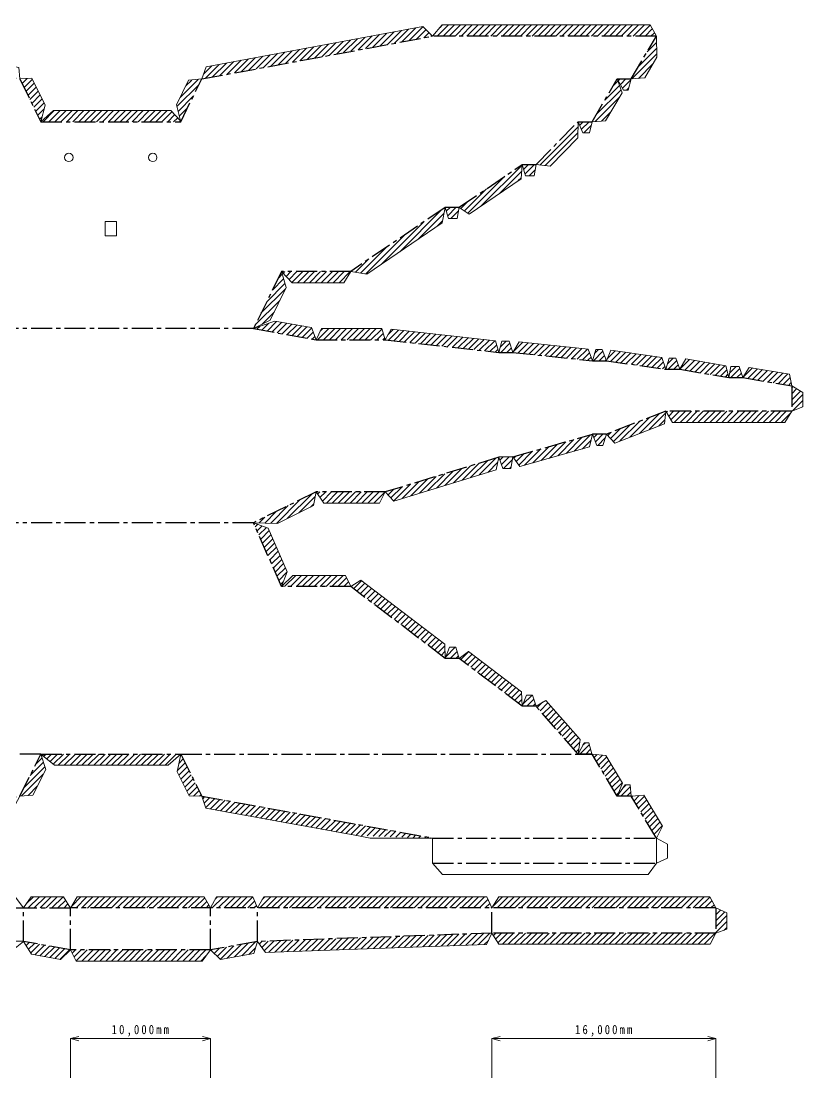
# Model space of a CAD drawing. Units: millimetres at full size, sheet at 1:300. Extents: x -1911260 to 408766, y -45196 to 976532.
# Drawn here: x 225511 to 281392, y 661729 to 737284 of the extents above; entities that cross this region are included whole.
import ezdxf

# ---------------------------------------------------------------- set-up
doc = ezdxf.new("R2010")
doc.units = ezdxf.units.MM
doc.header["$LTSCALE"] = 300
doc.linetypes.add('CHAIN1', pattern=[8, 5, -1, 1, -1])
doc.linetypes.add('CHAIN2', pattern=[12, 9, -1, 1, -1])
for name, color, linetype in [('0-2_本体補助', 7, 'Continuous'), ('0-4_谷折り', 2, 'CHAIN1'), ('0-7_ハッチ', 7, 'Continuous')]:
    doc.layers.add(name, color=color, linetype=linetype)
doc.layers.add('0-3_ハッチ補助', color=4, linetype='Continuous', lineweight=5)
doc.layers.add('0-5_切り取り', color=4, linetype='Continuous', lineweight=5)
doc.styles.add('ＭＳ ゴシック', font='')
doc.styles.get('ＭＳ ゴシック').set_extended_font_data('MS Gothic')

msp = doc.modelspace()

# ---------------------------------------------------------------- linework, layer by layer
at = {"layer": '0-3_ハッチ補助'}
for p, q in [((229044.5, 664534.5), (229624.1, 664689.8)), ((229044.5, 664534.5), (239044.5, 664534.5)), ((229044.5, 664534.5), (229624.1, 664379.2)), ((229044.5, 664534.5), (229044.5, 661728.7)), ((239044.5, 664534.5), (238464.9, 664689.8)), ((239044.5, 664534.5), (238464.9, 664379.2)), ((239044.5, 664534.5), (239044.5, 661728.7)), ((259168.5, 664534.5), (259748.1, 664689.8)), ((275168.5, 664534.5), (259168.5, 664534.5)), ((259168.5, 664534.5), (259748.1, 664379.2)), ((259168.5, 664534.5), (259168.5, 661728.7)), ((275168.5, 664534.5), (274588.9, 664689.8)), ((275168.5, 664534.5), (274588.9, 664379.2)), ((275168.5, 664534.5), (275168.5, 661728.7))]:
    msp.add_line(p, q, dxfattribs=at)
at = {"layer": '0-4_谷折り'}
for p, q in [((260654.5, 706126.6), (266354.5, 707748.2)), ((260654.5, 706126.6), (259654.5, 706098.2)), ((226920.5, 684878.7), (191920.5, 684878.7)), ((254920.5, 677078.7), (270920.5, 677078.7)), ((225690.5, 671478.7), (225690.5, 673875.7)), ((275168.5, 673878.7), (229044.5, 673878.7)), ((229044.5, 670878.7), (229044.5, 673875.7)), ((239044.5, 670878.7), (239044.5, 673875.7)), ((242398.5, 671478.7), (242398.5, 673878.7)), ((259168.5, 672078.7), (259168.5, 673878.7))]:
    msp.add_line(p, q, dxfattribs=at)
for points in [[(191920.5, 736208.2), (208920.5, 736208.2), (225420.5, 733148.2), (226920.5, 730088.2)], [(226920.5, 730088.2), (236920.5, 730088.2), (238420.5, 733148.2), (254920.5, 736208.2)], [(256832.8, 723976.5), (261320.5, 727028.2), (262320.5, 727028.2), (265320.5, 730088.2), (266320.5, 730088.2), (268120.5, 733148.2), (269120.5, 733148.2), (270920.5, 736208.2), (254920.5, 736208.2)], [(255820.5, 723968.2), (249070.5, 719378.2), (244120.5, 719378.2), (242120.5, 715298.2), (221720.5, 715298.2)], [(242120.5, 715298.2), (246592.5, 714498.2), (251542.5, 714498.2), (259654.5, 713598.2), (260654.5, 713598.2), (266354.5, 712998.2), (267354.5, 712998.2), (271596.5, 712398.2), (272596.5, 712398.2), (276094.5, 711798.2), (277094.5, 711798.2), (280592.5, 711198.2), (280592.5, 709398.2), (271596.5, 709398.2), (267354.5, 707748.2), (266354.5, 707748.2)], [(259654.5, 706098.2), (251542.5, 703623.2), (246592.5, 703623.2), (242120.5, 701423.2), (221720.5, 701423.2), (217248.5, 703623.2)], [(238420.5, 681878.7), (254920.5, 678878.7), (270920.5, 678878.7), (269120.5, 681878.7), (268120.5, 681878.7), (266320.5, 684878.7), (265320.5, 684878.7), (262320.5, 688301.7), (261320.5, 688301.7), (256820.5, 691724.7), (255820.5, 691724.7), (249070.5, 696859.2), (244120.5, 696859.2), (242120.5, 701423.2)], [(219720.5, 696859.2), (199120.5, 696859.2), (194620.5, 691724.7), (191920.5, 691724.7), (191920.5, 678878.7), (208920.5, 678875.7), (225420.5, 681878.7), (226920.5, 684878.7), (236920.5, 684878.7), (238420.5, 681878.7)], [(236920.5, 684878.7), (265320.5, 684878.7), (266320.5, 684878.7)], [(275168.5, 673878.7), (275168.5, 672078.7), (259168.5, 672078.7), (242398.5, 671478.7), (239044.5, 670878.7), (229044.5, 670878.7), (225690.5, 671478.7), (208920.5, 672078.7), (191920.5, 672078.7), (191920.5, 673878.7)], [(229044.5, 673872.8), (225690.5, 673872.8), (208920.5, 673872.8)]]:
    msp.add_lwpolyline(points, dxfattribs=at)
at = {"layer": '0-4_谷折り', "linetype": 'CHAIN2'}
msp.add_lwpolyline([(256832.8, 723976.5), (256820.5, 723968.2), (255820.5, 723968.2)], dxfattribs=at)
at = {"layer": '0-5_切り取り'}
for p, q in [((269120.5, 733148.2), (268898.9, 732348.2)), ((267288.8, 730156.5), (268467, 732159.4)), ((268578.1, 732348.2), (268898.9, 732348.2)), ((265320.5, 730088.2), (265314.7, 728939.5)), ((266320.5, 730088.2), (267288.8, 730156.5)), ((261247.7, 726011.2), (261320.5, 727028.2)), ((261247.7, 726011.2), (257537, 723488)), ((256689.1, 723168.2), (256832.8, 723976.5)), ((256820.5, 723968.2), (257537, 723488)), ((244120.5, 719378.2), (244450.7, 718234.2)), ((276094.5, 711798.2), (275878.4, 712646.9)), ((276251.1, 712598.2), (276094.5, 711798.2)), ((276251.1, 712598.2), (276847.7, 712598.2)), ((277094.5, 711798.2), (276847.7, 712598.2)), ((277557.1, 712530.5), (277094.5, 711798.2)), ((266354.5, 707748.2), (266136.9, 706854.5)), ((266136.9, 706854.5), (261161.6, 705439.1)), ((260654.5, 706126.6), (261161.6, 705439.1)), ((226920.5, 684878.7), (227267.6, 683783.9)), ((269120.5, 681878.7), (269043.6, 682678.7)), ((249507.9, 679049.6), (250464.9, 678875.7)), ((254920.5, 678878.7), (250450.1, 678878.3)), ((254920.5, 678878.7), (254920.5, 678878.7)), ((254920.5, 678878.7), (254920.5, 677078.7)), ((254920.5, 677078.7), (255635.3, 676278.7)), ((229044.5, 673872.8), (228549.6, 674675.7)), ((238598, 674675.7), (239044.5, 673875.7)), ((275168.5, 673878.7), (274731.1, 674675.7))]:
    msp.add_line(p, q, dxfattribs=at)
for points in [[(189305.7, 736391.3), (190155.4, 736560.9), (190618.8, 737284.1), (191722.6, 737063.5), (191920.5, 736208.2), (192847.6, 737008.2), (208376, 737008.2), (208920.5, 736208.2), (209701.5, 736877), (225351.5, 733974.6), (225420.5, 733148.2), (226282.8, 733206.6), (227229.4, 731275.5), (226920.5, 730088.2), (227816.9, 730888.2), (236208.4, 730888.2), (236903.6, 730155.5)], [(238745.3, 734022), (254214.6, 736890.9), (254920.5, 736208.2), (255611.1, 737008.2), (270465.2, 737008.2), (270920.5, 736208.2), (270964.7, 734705.4)], [(269120.5, 733148.2), (270098.1, 733232.2), (270964.7, 734705.4)], [(238745.3, 734022), (238420.5, 733148.2), (237482.5, 733052.2), (236618.9, 731290.4), (236903.6, 730155.5)], [(268578.1, 732348.2), (268120.5, 733148.2), (268467, 732159.4)], [(265320.5, 730088.2), (265656.5, 729288.2), (266137.1, 729288.2), (266320.5, 730088.2)], [(262320.5, 727028.2), (263328.8, 726913.9), (265314.7, 728939.5)], [(261320.5, 727028.2), (261566.7, 726228.2), (262184.6, 726228.2), (262320.5, 727028.2)], [(255820.5, 723968.2), (255611.5, 722858.6), (250230.4, 719199.4), (249070.5, 719378.2), (248567.5, 718578.2)], [(255820.5, 723968.2), (256066.7, 723168.2), (256675.5, 723168.2)], [(244120.5, 719378.2), (244892.4, 718578.2), (248567.5, 718578.2)], [(242120.5, 715298.2), (243305.9, 715898.8), (244450.7, 718234.2)], [(242120.5, 715298.2), (243643.1, 715838.5), (246262, 715370), (246592.5, 714498.2), (246986.2, 715298.2), (251284.1, 715298.2), (251542.5, 714498.2), (251962, 715256.5), (259430.8, 714427.9), (259654.5, 713598.2), (259872.8, 714398.2), (260404.7, 714398.2), (260654.5, 713598.2), (261110.5, 714354.6), (266037.4, 713836), (266354.5, 712998.2), (266591.5, 713798.2), (267047, 713798.2), (267354.5, 712998.2), (267654.7, 713763.7), (271321.2, 713245), (271596.5, 712398.2), (271842.3, 713198.2), (272305.2, 713198.2), (272596.5, 712398.2), (273019.5, 713137.3), (275878.4, 712646.9)], [(277557.1, 712530.5), (280446.7, 712034.8), (280592.5, 711198.2), (281392.5, 710721.1), (281392.5, 709716.8), (280592.5, 709398.2), (280093.5, 708598.2), (272066.1, 708598.2), (271596.5, 709398.2)], [(267354.5, 707748.2), (267943.2, 707118.8), (271502, 708503), (271596.5, 709398.2)], [(266354.5, 707748.2), (266674.7, 706948.2), (267083.8, 706948.2), (267354.5, 707748.2)], [(260654.5, 706126.6), (260509.5, 705298.2), (259940.9, 705298.2), (259654.5, 706098.2), (259470.3, 705205.5), (252152.7, 702972.9), (251542.5, 703623.2)], [(242120.5, 701423.2), (243832.7, 701373.9), (246417.6, 702645.5), (246592.5, 703623.2)], [(246592.5, 703623.2), (247137.9, 702823.2), (251131.8, 702823.2), (251542.5, 703623.2)], [(242120.5, 701423.2), (243160.4, 701043.2), (244528.6, 697921.2), (244120.5, 696859.2), (244943.5, 697659.2), (248696.4, 697659.2), (249070.5, 696859.2), (249789.3, 697317.5), (255799.7, 692745.6), (255820.5, 691724.7), (256134.7, 692524.7), (256578.2, 692524.7), (256820.5, 691724.7), (257498.4, 692214.2), (261280, 689337.6), (261320.5, 688301.7), (261640.2, 689101.7), (262055.6, 689101.7), (262320.5, 688301.7), (263016.6, 688721.1), (265462.8, 685930), (265320.5, 684878.7), (265756.7, 685678.7), (266094.9, 685678.7), (266315.4, 684896.8)], [(226920.5, 684878.7), (227891.4, 684078.7), (236028.5, 684078.7), (236920.5, 684878.7), (236654.7, 683621.4), (237524.1, 681882.7), (238420.5, 681878.7), (238724.7, 681010.2), (249507.9, 679049.6)], [(266320.5, 684878.7), (267308.2, 684787.4), (268497.9, 682804.5), (268120.5, 681878.7), (268689.1, 682678.7), (269043.6, 682678.7)], [(208966.7, 678884.1), (213388.3, 678875.7), (224941.2, 680978.3), (225420.5, 681878.7), (226347.4, 681943.7), (227267.6, 683783.9)], [(269120.5, 681878.7), (270015.7, 681941.6), (271351.9, 679714.6), (270920.5, 678878.7), (270920.5, 677078.7)], [(270920.5, 678878.7), (271720.5, 678449.4), (271720.5, 677441.1), (270920.5, 677078.7)], [(270920.5, 677078.7), (270338.8, 676278.7), (255635.3, 676278.7)], [(228549.6, 674675.7), (226233.3, 674675.7), (225690.5, 673875.7), (225090.3, 674675.7)], [(238598, 674675.7), (229514.8, 674675.7), (229044.5, 673872.8)], [(239044.5, 673875.7), (239470.9, 674675.7), (242076.1, 674675.7), (242398.5, 673878.7)], [(242398.5, 673878.7), (242855.6, 674675.7), (258805.7, 674675.7)], [(274731.1, 674675.7), (259652.2, 674675.7), (259168.5, 673878.7), (258805.7, 674675.7)], [(274766.8, 671278.7), (275168.5, 672078.7), (275968.5, 672356.2), (275968.5, 673523.3), (275168.5, 673878.7)], [(191175.5, 672548), (191920.5, 672078.7), (192499.2, 671278.7), (208173.1, 671278.7), (208920.5, 672078.7), (209702.7, 671250.2), (224732.8, 670712.4), (225690.5, 671478.7), (226255.5, 670564.9), (228314.2, 670196.6), (229044.5, 670878.7), (229452.1, 670078.7), (238447.4, 670078.7), (239044.5, 670878.7), (239751.1, 670192.4), (242136.1, 670619), (242398.5, 671478.7), (242971.8, 670698.7), (258776.1, 671264.1), (259168.5, 672078.7), (259648.7, 671278.7), (274774.7, 671294.4)]]:
    msp.add_lwpolyline(points, dxfattribs=at)
msp.add_lwpolyline([(231520.5, 722948.2), (231520.5, 721928.2), (232320.5, 721928.2), (232320.5, 722948.2)], close=True, dxfattribs=at)
for centre in [(228920.5, 727538.2), (234920.5, 727538.2)]:
    msp.add_circle(centre, 300, dxfattribs=at)
at = {"layer": '0-7_ハッチ'}
for p, q in [((252212, 735705.9), (253210.9, 736704.7)), ((252732.9, 735802.4), (253731.8, 736801.3)), ((253253.7, 735899), (254230.4, 736875.7)), ((253774.6, 735995.6), (254446, 736667.1)), ((255259.9, 736208.2), (256059.9, 737008.2)), ((255456.1, 736828.6), (255635.6, 737008.2)), ((255684.2, 736208.2), (256484.2, 737008.2)), ((256108.4, 736208.2), (256908.4, 737008.2)), ((256532.7, 736208.2), (257332.7, 737008.2)), ((256957, 736208.2), (257757, 737008.2)), ((257381.2, 736208.2), (258181.2, 737008.2)), ((257805.5, 736208.2), (258605.5, 737008.2)), ((258229.8, 736208.2), (259029.8, 737008.2)), ((258654, 736208.2), (259454, 737008.2)), ((259078.3, 736208.2), (259878.3, 737008.2)), ((259502.5, 736208.2), (260302.5, 737008.2)), ((259926.8, 736208.2), (260726.8, 737008.2)), ((260351.1, 736208.2), (261151.1, 737008.2)), ((260775.3, 736208.2), (261575.3, 737008.2)), ((261199.6, 736208.2), (261999.6, 737008.2)), ((261623.9, 736208.2), (262423.9, 737008.2)), ((262048.1, 736208.2), (262848.1, 737008.2)), ((262472.4, 736208.2), (263272.4, 737008.2)), ((262896.7, 736208.2), (263696.7, 737008.2)), ((263320.9, 736208.2), (264120.9, 737008.2)), ((263745.2, 736208.2), (264545.2, 737008.2)), ((264169.5, 736208.2), (264969.5, 737008.2)), ((264593.7, 736208.2), (265393.7, 737008.2)), ((265018, 736208.2), (265818, 737008.2)), ((265442.2, 736208.2), (266242.2, 737008.2)), ((265866.5, 736208.2), (266666.5, 737008.2)), ((266290.8, 736208.2), (267090.8, 737008.2)), ((266715, 736208.2), (267515, 737008.2)), ((267139.3, 736208.2), (267939.3, 737008.2)), ((267563.6, 736208.2), (268363.6, 737008.2)), ((267987.8, 736208.2), (268787.8, 737008.2)), ((268412.1, 736208.2), (269212.1, 737008.2)), ((268836.4, 736208.2), (269636.4, 737008.2)), ((269260.6, 736208.2), (270060.6, 737008.2)), ((269684.9, 736208.2), (270472.4, 736995.6)), ((270109.1, 736208.2), (270626.2, 736725.2)), ((248045.1, 734933.1), (249044, 735932)), ((248566, 735029.7), (249564.9, 736028.6)), ((249086.9, 735126.3), (250085.8, 736125.2)), ((249607.7, 735222.9), (250606.6, 736221.8)), ((250128.6, 735319.5), (251127.5, 736318.4)), ((250649.4, 735416.1), (251648.3, 736415)), ((251170.3, 735512.7), (252169.2, 736511.6)), ((251691.2, 735609.3), (252690.1, 736608.1)), ((254295.5, 736092.2), (254661.7, 736458.5)), ((254816.3, 736188.8), (254877.4, 736249.9)), ((270533.4, 736208.2), (270780.1, 736454.8)), ((270867.4, 736117.9), (270921.6, 736172)), ((243878.3, 734160.3), (244877.2, 735159.2)), ((244399.1, 734256.9), (245398, 735255.8)), ((244920, 734353.5), (245918.9, 735352.4)), ((245440.8, 734450.1), (246439.7, 735449)), ((245961.7, 734546.7), (246960.6, 735545.6)), ((246482.6, 734643.3), (247481.5, 735642.2)), ((247003.4, 734739.9), (248002.3, 735738.8)), ((247524.3, 734836.5), (248523.2, 735835.4)), ((269655.2, 734057.1), (270945.8, 735347.7)), ((270261.3, 735087.5), (270933.7, 735759.9)), ((240232.2, 733484.1), (241231.1, 734483)), ((240753.1, 733580.7), (241752, 734579.6)), ((241274, 733677.3), (242272.9, 734676.2)), ((241794.8, 733773.9), (242793.7, 734772.8)), ((242315.7, 733870.5), (243314.6, 734869.4)), ((242836.5, 733967.1), (243835.4, 734966)), ((243357.4, 734063.7), (244356.3, 735062.6)), ((269175.2, 733152.8), (270957.9, 734935.6)), ((238551.4, 733500.3), (239147.7, 734096.7)), ((238669.7, 733194.4), (239668.6, 734193.3)), ((239190.5, 733291), (240189.4, 734289.8)), ((239711.4, 733387.6), (240710.3, 734386.4)), ((269639.3, 733192.7), (270697.1, 734250.5)), ((225576.8, 732829.4), (225930.1, 733182.7)), ((225716.3, 732544.7), (226314.2, 733142.5)), ((236885.7, 731834.6), (238174, 733122.9)), ((237293.6, 732666.8), (237701.3, 733074.6)), ((267832.7, 732658.9), (268172.8, 732999)), ((268193.8, 733020), (268321.9, 733148.2)), ((268348.2, 732750.1), (268746.2, 733148.2)), ((268502.5, 732480.2), (269101.4, 733079)), ((225855.9, 732260), (226453.8, 732857.8)), ((225995.4, 731975.3), (226593.3, 732573.1)), ((226135, 731690.6), (226732.9, 732288.4)), ((236648.3, 731173), (238225.3, 732750)), ((266620.5, 730598.2), (268393, 732370.7)), ((267226.6, 731628.6), (268282.9, 732684.8)), ((268794.7, 732348.2), (268938.8, 732492.2)), ((226274.6, 731405.9), (226872.4, 732003.7)), ((226414.1, 731121.2), (227012, 731719)), ((226553.7, 730836.5), (227151.6, 731434.3)), ((236733.4, 730833.9), (237817.4, 731917.8)), ((266551, 730104.4), (268268.5, 731821.9)), ((226693.2, 730551.7), (227163.5, 731022)), ((227078.2, 730088.2), (227878.2, 730888.2)), ((227502.4, 730088.2), (228302.4, 730888.2)), ((227926.7, 730088.2), (228726.7, 730888.2)), ((228351, 730088.2), (229151, 730888.2)), ((228775.2, 730088.2), (229575.2, 730888.2)), ((229199.5, 730088.2), (229999.5, 730888.2)), ((229623.8, 730088.2), (230423.8, 730888.2)), ((230048, 730088.2), (230848, 730888.2)), ((230472.3, 730088.2), (231272.3, 730888.2)), ((230896.6, 730088.2), (231696.6, 730888.2)), ((231320.8, 730088.2), (232120.8, 730888.2)), ((231745.1, 730088.2), (232545.1, 730888.2)), ((232169.3, 730088.2), (232969.3, 730888.2)), ((232593.6, 730088.2), (233393.6, 730888.2)), ((233017.9, 730088.2), (233817.9, 730888.2)), ((233442.1, 730088.2), (234242.1, 730888.2)), ((233866.4, 730088.2), (234666.4, 730888.2)), ((234290.7, 730088.2), (235090.7, 730888.2)), ((234714.9, 730088.2), (235514.9, 730888.2)), ((235139.2, 730088.2), (235939.2, 730888.2)), ((235563.5, 730088.2), (236281.4, 730806.1)), ((236818.5, 730494.7), (237409.5, 731085.6)), ((267007.5, 730136.6), (267662.4, 730791.6)), ((226832.8, 730267), (227014.2, 730448.5)), ((235987.7, 730088.2), (236481.2, 730581.6)), ((236412, 730088.2), (236681, 730357.2)), ((236836.2, 730088.2), (236880.8, 730132.7)), ((236903.6, 730155.5), (237001.5, 730253.4)), ((265428.7, 729830.6), (265686.2, 730088.2)), ((265554.2, 729531.8), (266110.5, 730088.2)), ((262595.1, 726997), (265318.6, 729720.6)), ((262976.2, 726953.8), (265316.5, 729294.2)), ((265734.7, 729288.2), (266256.8, 729810.2)), ((258400.1, 724074.9), (261318, 726992.7)), ((261328.2, 727003), (261353.4, 727028.2)), ((261428.1, 726678.6), (261777.7, 727028.2)), ((261527.9, 726354.2), (262201.9, 727028.2)), ((257448.4, 723547.4), (260097.5, 726196.5)), ((259725.9, 724976.4), (261285.2, 726535.7)), ((261826.2, 726228.2), (262257.9, 726659.9)), ((261051.8, 725878), (261252.5, 726078.7)), ((257194.3, 723717.6), (258771.7, 725295)), ((255903.2, 723699.3), (256172.1, 723968.2)), ((256003.1, 723374.9), (256596.4, 723968.2)), ((256940.3, 723887.8), (257445.9, 724393.4)), ((252570.2, 720790.5), (255593.4, 723813.7)), ((253896, 721692.1), (255738.9, 723534.9)), ((256220.6, 723168.2), (256776.2, 723723.7)), ((256644.9, 723168.2), (256682.3, 723205.5)), ((251244.3, 719888.9), (254267.6, 722912.2)), ((255221.8, 722593.6), (255640.4, 723012.2)), ((250143.9, 719212.7), (252941.8, 722010.6)), ((249776.3, 719269.4), (251615.9, 721109)), ((249408.7, 719326), (250290.1, 720207.5)), ((244242.8, 719251.4), (244369.6, 719378.2)), ((244451.2, 719035.5), (244793.9, 719378.2)), ((244659.5, 718819.5), (245218.1, 719378.2)), ((244867.9, 718603.6), (245642.4, 719378.2)), ((245266.7, 718578.2), (246066.7, 719378.2)), ((245690.9, 718578.2), (246490.9, 719378.2)), ((246115.2, 718578.2), (246915.2, 719378.2)), ((246539.5, 718578.2), (247339.5, 719378.2)), ((246963.7, 718578.2), (247763.7, 719378.2)), ((247388, 718578.2), (248188, 719378.2)), ((247812.2, 718578.2), (248612.2, 719378.2)), ((248236.5, 718578.2), (249036.5, 719378.2)), ((243473, 718057.3), (244271.3, 718855.6)), ((243881, 718889.5), (244176.3, 719184.8)), ((242657.1, 716392.9), (244404.8, 718140.5)), ((243065.1, 717225.1), (244366.4, 718526.4)), ((242249.2, 715560.7), (243996.8, 717308.3)), ((242709.3, 715596.5), (243588.9, 716476.1)), ((242726.7, 715189.7), (243228.3, 715691.3)), ((243086.6, 715125.3), (243776, 715814.7)), ((243446.5, 715060.9), (244135.9, 715750.3)), ((243806.4, 714996.6), (244495.8, 715685.9)), ((244166.3, 714932.2), (244855.7, 715621.6)), ((244526.2, 714867.8), (245215.5, 715557.2)), ((242366.9, 715254.1), (242570.7, 715457.9)), ((244886, 714803.4), (245575.4, 715492.8)), ((245245.9, 714739), (245935.3, 715428.4)), ((245605.8, 714674.7), (246272.7, 715341.6)), ((245965.7, 714610.3), (246389.4, 715033.9)), ((246702.1, 714498.2), (247502.1, 715298.2)), ((246897.5, 715117.8), (247077.8, 715298.2)), ((247126.4, 714498.2), (247926.4, 715298.2)), ((247550.6, 714498.2), (248350.6, 715298.2)), ((247974.9, 714498.2), (248774.9, 715298.2)), ((248399.1, 714498.2), (249199.1, 715298.2)), ((248823.4, 714498.2), (249623.4, 715298.2)), ((249247.7, 714498.2), (250047.7, 715298.2)), ((249671.9, 714498.2), (250471.9, 715298.2)), ((250096.2, 714498.2), (250896.2, 715298.2)), ((250520.5, 714498.2), (251293, 715270.6)), ((250944.7, 714498.2), (251396.6, 714950)), ((251757.3, 714886.5), (252110.9, 715240)), ((251768.2, 714473.1), (252492.7, 715197.6)), ((252150.1, 714430.7), (252874.6, 715155.3)), ((252532, 714388.4), (253256.5, 715112.9)), ((252913.9, 714346), (253638.4, 715070.5)), ((253295.8, 714303.6), (254020.3, 715028.2)), ((253677.7, 714261.3), (254402.2, 714985.8)), ((254059.6, 714218.9), (254784.1, 714943.4)), ((254441.5, 714176.5), (255166, 714901)), ((254823.4, 714134.1), (255547.9, 714858.7)), ((255205.3, 714091.8), (255929.8, 714816.3)), ((255587.2, 714049.4), (256311.7, 714773.9)), ((246325.6, 714545.9), (246506, 714726.3)), ((251369, 714498.2), (251500.1, 714629.3)), ((255969.1, 714007), (256693.6, 714731.6)), ((256350.9, 713964.7), (257075.5, 714689.2)), ((256732.8, 713922.3), (257457.4, 714646.8)), ((257114.7, 713879.9), (257839.3, 714604.5)), ((257496.6, 713837.6), (258221.2, 714562.1)), ((257878.5, 713795.2), (258603.1, 714519.7)), ((258260.4, 713752.8), (258984.9, 714477.3)), ((258642.3, 713710.4), (259366.8, 714435)), ((259024.2, 713668.1), (259505.8, 714149.7)), ((259758, 713977.7), (260178.5, 714398.2)), ((259802.8, 713598.2), (260451.9, 714247.2)), ((260659.3, 713606.1), (261379.4, 714326.3)), ((261035.5, 713558), (261763.3, 714285.9)), ((261419.4, 713517.6), (262147.2, 714245.4)), ((261803.2, 713477.2), (262531, 714205)), ((262187.1, 713436.8), (262914.9, 714164.6)), ((262570.9, 713396.4), (263298.7, 714124.2)), ((262954.8, 713356), (263682.6, 714083.8)), ((263338.6, 713315.6), (264066.5, 714043.4)), ((263722.5, 713275.2), (264450.3, 714003)), ((259406.1, 713625.7), (259595.9, 713815.5)), ((260227.1, 713598.2), (260552.8, 713923.9)), ((260651.3, 713598.2), (260653.7, 713600.6)), ((264106.4, 713234.8), (264834.2, 713962.6)), ((264490.2, 713194.4), (265218, 713922.2)), ((264874.1, 713154), (265601.9, 713881.8)), ((265257.9, 713113.6), (265985.7, 713841.4)), ((265641.8, 713073.2), (266138.2, 713569.6)), ((266025.6, 713032.8), (266254.7, 713261.8)), ((266415.3, 712998.2), (267093.7, 713676.6)), ((266507.5, 713514.6), (266791, 713798.2)), ((266839.6, 712998.2), (267211.5, 713370.1)), ((267413, 713147.3), (267982.9, 713717.2)), ((267646.8, 712956.8), (268354.6, 713664.7)), ((268018.4, 712904.2), (268726.3, 713612.1)), ((268390.1, 712851.7), (269098, 713559.5)), ((268761.8, 712799.1), (269469.7, 713506.9)), ((269133.5, 712746.5), (269841.4, 713454.4)), ((269505.2, 712693.9), (270213.1, 713401.8)), ((269876.9, 712641.4), (270584.7, 713349.2)), ((270248.6, 712588.8), (270956.4, 713296.6)), ((267263.8, 712998.2), (267329.3, 713063.6)), ((270620.3, 712536.2), (271323.2, 713239.1)), ((270992, 712483.7), (271427.2, 712918.9)), ((271363.7, 712431.1), (271531.3, 712598.7)), ((271714.4, 712781.8), (272130.7, 713198.2)), ((271755, 712398.2), (272371.9, 713015.1)), ((272179.3, 712398.2), (272485.1, 712704)), ((272602.5, 712397.1), (273295.3, 713090)), ((272964.6, 712335), (273657.5, 713027.8)), ((273326.8, 712272.9), (274019.6, 712965.7)), ((273688.9, 712210.8), (274381.8, 712903.6)), ((274051.1, 712148.7), (274743.9, 712841.5)), ((274413.2, 712086.5), (275106.1, 712779.4)), ((274775.4, 712024.4), (275468.2, 712717.3)), ((275137.5, 711962.3), (275830.4, 712655.1)), ((276160.8, 712137.1), (276621.9, 712598.2)), ((277094.7, 711798.1), (277787.5, 712491)), ((275499.7, 711900.2), (275953.1, 712353.6)), ((275861.8, 711838.1), (276039.2, 712015.4)), ((276246.2, 711798.2), (276894.5, 712446.5)), ((276670.4, 711798.2), (276994.5, 712122.2)), ((277456.8, 711736), (278149.7, 712428.8)), ((277819, 711673.9), (278511.8, 712366.7)), ((278181.1, 711611.8), (278873.9, 712304.6)), ((278543.2, 711549.7), (279236.1, 712242.5)), ((278905.4, 711487.5), (279598.2, 712180.4)), ((279267.5, 711425.4), (279960.4, 712118.3)), ((279629.7, 711363.3), (280322.5, 712056.1)), ((279991.8, 711301.2), (280488.1, 711797.4)), ((280354, 711239.1), (280551, 711436.1)), ((280592.5, 711053.3), (280683.2, 711144)), ((280592.5, 710629.1), (280949, 710985.6)), ((280592.5, 710204.8), (281214.8, 710827.1)), ((280592.5, 709780.5), (281392.5, 710580.5)), ((280662.1, 709425.9), (281392.5, 710156.3)), ((281367.3, 709706.8), (281392.5, 709732)), ((269013, 707534.9), (270417.9, 708939.7)), ((269707.4, 707805), (271112.2, 709209.8)), ((270401.7, 708075), (271581.4, 709254.7)), ((271096.1, 708345.1), (271531.3, 708780.3)), ((271644, 709317.3), (271724.8, 709398.2)), ((271800.9, 709050), (272149.1, 709398.2)), ((271957.8, 708782.6), (272573.4, 709398.2)), ((272197.6, 708598.2), (272997.6, 709398.2)), ((272621.9, 708598.2), (273421.9, 709398.2)), ((273046.2, 708598.2), (273846.2, 709398.2)), ((273470.4, 708598.2), (274270.4, 709398.2)), ((273894.7, 708598.2), (274694.7, 709398.2)), ((274319, 708598.2), (275119, 709398.2)), ((274743.2, 708598.2), (275543.2, 709398.2)), ((275167.5, 708598.2), (275967.5, 709398.2)), ((275591.7, 708598.2), (276391.7, 709398.2)), ((276016, 708598.2), (276816, 709398.2)), ((276440.3, 708598.2), (277240.3, 709398.2)), ((276864.5, 708598.2), (277664.5, 709398.2)), ((277288.8, 708598.2), (278088.8, 709398.2)), ((277713.1, 708598.2), (278513.1, 709398.2)), ((278137.3, 708598.2), (278937.3, 709398.2)), ((278561.6, 708598.2), (279361.6, 709398.2)), ((278985.9, 708598.2), (279785.9, 709398.2)), ((279410.1, 708598.2), (280210.1, 709398.2)), ((279834.4, 708598.2), (280523.1, 709286.8)), ((267644, 707438.6), (268334.8, 708129.5)), ((267849.1, 707219.4), (269029.2, 708399.6)), ((268318.7, 707264.8), (269723.5, 708669.6)), ((263276.2, 706040.7), (264438.6, 707203.1)), ((263869.2, 706209.4), (265031.6, 707371.8)), ((264462.1, 706378.1), (265624.5, 707540.5)), ((265055.1, 706546.7), (266217.5, 707709.2)), ((265648, 706715.4), (266249.5, 707316.9)), ((266447.8, 707515.2), (266680.7, 707748.2)), ((266569, 707212.2), (267105, 707748.2)), ((266729.3, 706948.2), (267265.1, 707484)), ((267439, 707657.9), (267640.5, 707859.4)), ((261083.5, 705545), (262066.9, 706528.4)), ((261497.4, 705534.6), (262659.8, 706697.1)), ((262090.3, 705703.3), (263252.8, 706865.8)), ((262683.3, 705872), (263845.7, 707034.4)), ((257640, 704647.1), (258843.6, 705850.8)), ((258250.5, 704833.4), (259454.2, 706037)), ((258861.1, 705019.7), (259580.4, 705738.9)), ((259729.6, 705888.2), (259947.9, 706106.5)), ((259841.5, 705575.8), (260384.6, 706118.9)), ((259988.1, 705298.2), (260624.9, 705935)), ((260723.3, 706033.3), (260881, 706191)), ((260903.4, 705789.2), (261473.9, 706359.7)), ((255197.8, 703902), (256401.5, 705105.6)), ((255808.4, 704088.3), (257012, 705291.9)), ((256418.9, 704274.6), (257622.6, 705478.2)), ((257029.5, 704460.8), (258233.1, 705664.5)), ((260412.4, 705298.2), (260531, 705416.8)), ((252755.7, 703156.9), (253959.3, 704360.5)), ((253366.2, 703343.2), (254569.8, 704546.8)), ((253976.7, 703529.4), (255180.4, 704733.1)), ((254587.3, 703715.7), (255790.9, 704919.4)), ((244525, 701714.5), (246279.9, 703469.4)), ((246700.1, 703465.3), (246858, 703623.2)), ((246872.1, 703213), (247282.2, 703623.2)), ((247044.1, 702960.7), (247706.5, 703623.2)), ((247330.8, 702823.2), (248130.8, 703623.2)), ((247755, 702823.2), (248555, 703623.2)), ((248179.3, 702823.2), (248979.3, 703623.2)), ((248603.5, 702823.2), (249403.5, 703623.2)), ((249027.8, 702823.2), (249827.8, 703623.2)), ((249452.1, 702823.2), (250252.1, 703623.2)), ((249876.3, 702823.2), (250676.3, 703623.2)), ((250300.6, 702823.2), (251100.6, 703623.2)), ((250724.9, 702823.2), (251524.9, 703623.2)), ((251739.4, 703413.4), (252127.7, 703801.7)), ((251944.8, 703194.5), (252738.2, 703988)), ((252150.2, 702975.7), (253348.8, 704174.2)), ((243762.2, 701375.9), (245444.8, 703058.6)), ((245360.1, 702125.3), (246534.6, 703299.8)), ((246195.2, 702536.1), (246442.2, 702783.1)), ((242937.4, 701399.7), (243774.7, 702236.9)), ((243349.8, 701387.8), (244609.8, 702647.7)), ((242247.3, 701133.8), (242425.3, 701311.8)), ((242376.6, 700838.8), (242736, 701198.3)), ((242525, 701411.5), (242939.6, 701826.1)), ((242505.8, 700543.8), (243046.7, 701084.7)), ((242635.1, 700248.8), (243242.4, 700856.1)), ((242764.4, 699953.8), (243371.7, 700561.1)), ((242893.6, 699658.8), (243501, 700266.1)), ((243022.9, 699363.8), (243630.2, 699971.1)), ((243152.2, 699068.8), (243759.5, 699676.2)), ((243281.5, 698773.9), (243888.8, 699381.2)), ((243410.7, 698478.9), (244018, 699086.2)), ((243540, 698183.9), (244147.3, 698791.2)), ((243669.3, 697888.9), (244276.6, 698496.2)), ((243798.5, 697593.9), (244405.8, 698201.2)), ((243927.8, 697298.9), (244515.1, 697886.2)), ((244336.6, 696859.2), (245136.6, 697659.2)), ((244760.9, 696859.2), (245560.9, 697659.2)), ((245185.1, 696859.2), (245985.1, 697659.2)), ((245609.4, 696859.2), (246409.4, 697659.2)), ((246033.7, 696859.2), (246833.7, 697659.2)), ((246457.9, 696859.2), (247257.9, 697659.2)), ((246882.2, 696859.2), (247682.2, 697659.2)), ((247306.4, 696859.2), (248106.4, 697659.2)), ((247730.7, 696859.2), (248530.7, 697659.2)), ((248155, 696859.2), (248778.8, 697483)), ((244057.1, 697003.9), (244250.4, 697197.2)), ((248579.2, 696859.2), (248914, 697193.9)), ((249003.5, 696859.2), (249049.2, 696904.8)), ((249273.4, 696704.8), (249844.3, 697275.7)), ((249514.4, 696521.5), (250085.3, 697092.4)), ((249755.4, 696338.2), (250326.2, 696909.1)), ((249996.3, 696154.9), (250567.2, 696725.8)), ((250237.3, 695971.6), (250808.2, 696542.5)), ((250478.3, 695788.3), (251049.1, 696359.2)), ((250719.2, 695605), (251290.1, 696175.9)), ((250960.2, 695421.7), (251531.1, 695992.6)), ((251201.2, 695238.4), (251772, 695809.3)), ((251442.1, 695055.1), (252013, 695626)), ((251683.1, 694871.8), (252254, 695442.7)), ((251924.1, 694688.5), (252494.9, 695259.4)), ((252165, 694505.2), (252735.9, 695076.1)), ((252406, 694321.9), (252976.9, 694892.8)), ((252647, 694138.7), (253217.9, 694709.5)), ((252887.9, 693955.4), (253458.8, 694526.2)), ((253128.9, 693772.1), (253699.8, 694342.9)), ((253369.9, 693588.8), (253940.8, 694159.6)), ((253610.8, 693405.5), (254181.7, 693976.4)), ((253851.8, 693222.2), (254422.7, 693793.1)), ((254092.8, 693038.9), (254663.7, 693609.8)), ((254333.7, 692855.6), (254904.6, 693426.5)), ((254574.7, 692672.3), (255145.6, 693243.2)), ((254815.7, 692489), (255386.6, 693059.9)), ((255056.6, 692305.7), (255627.5, 692876.6)), ((255297.6, 692122.4), (255802.2, 692626.9)), ((255538.6, 691939.1), (255810.6, 692211.1)), ((255867.1, 691843.4), (256548.4, 692524.7)), ((256172.7, 691724.7), (256669.9, 692221.9)), ((256934.5, 691637.9), (257505.4, 692208.8)), ((255779.5, 691755.8), (255819.1, 691795.3)), ((256596.9, 691724.7), (256768.5, 691896.2)), ((257175.5, 691454.6), (257746.3, 692025.5)), ((257416.4, 691271.4), (257987.3, 691842.2)), ((257657.4, 691088.1), (258228.3, 691658.9)), ((257898.4, 690904.8), (258469.2, 691475.6)), ((258139.3, 690721.5), (258710.2, 691292.4)), ((258380.3, 690538.2), (258951.2, 691109.1)), ((258621.3, 690354.9), (259192.1, 690925.8)), ((258862.2, 690171.6), (259433.1, 690742.5)), ((259103.2, 689988.3), (259674.1, 690559.2)), ((259344.2, 689805), (259915.1, 690375.9)), ((259585.1, 689621.7), (260156, 690192.6)), ((259826.1, 689438.4), (260397, 690009.3)), ((260067.1, 689255.1), (260638, 689826)), ((260308, 689071.8), (260878.9, 689642.7)), ((260549, 688888.5), (261119.9, 689459.4)), ((260790, 688705.2), (261285.4, 689200.6)), ((261377.4, 688444.1), (262034.9, 689101.7)), ((261030.9, 688521.9), (261301.3, 688792.3)), ((261271.9, 688338.6), (261317.3, 688384)), ((261659.2, 688301.7), (262156, 688798.5)), ((262083.5, 688301.7), (262261.5, 688479.7)), ((262408, 688201.9), (262791.6, 688585.5)), ((262606.1, 687975.8), (263173, 688542.7)), ((262804.3, 687749.7), (263371.2, 688316.6)), ((263002.4, 687523.6), (263569.3, 688090.5)), ((263200.6, 687297.5), (263767.5, 687864.4)), ((263398.8, 687071.4), (263965.7, 687638.3)), ((263596.9, 686845.3), (264163.8, 687412.2)), ((263795.1, 686619.1), (264362, 687186.1)), ((263993.2, 686393), (264560.2, 686960)), ((264191.4, 686166.9), (264758.3, 686733.9)), ((264389.6, 685940.8), (264956.5, 686507.8)), ((264587.7, 685714.7), (265154.6, 686281.6)), ((264785.9, 685488.6), (265352.8, 686055.5)), ((264984.1, 685262.5), (265433.3, 685711.8)), ((265448.7, 684878.7), (266128.7, 685558.7)), ((265675.5, 685529.7), (265824.4, 685678.7)), ((226576.1, 684189.8), (227003.4, 684617.1)), ((227109.3, 684723.1), (227264.9, 684878.7)), ((227341.9, 684531.4), (227689.2, 684878.7)), ((227574.6, 684339.7), (228113.5, 684878.7)), ((227807.2, 684148.1), (228537.7, 684878.7)), ((228162, 684078.7), (228962, 684878.7)), ((228586.3, 684078.7), (229386.3, 684878.7)), ((229010.5, 684078.7), (229810.5, 684878.7)), ((229434.8, 684078.7), (230234.8, 684878.7)), ((229859, 684078.7), (230659, 684878.7)), ((230283.3, 684078.7), (231083.3, 684878.7)), ((230707.6, 684078.7), (231507.6, 684878.7)), ((231131.8, 684078.7), (231931.8, 684878.7)), ((231556.1, 684078.7), (232356.1, 684878.7)), ((231980.4, 684078.7), (232780.4, 684878.7)), ((232404.6, 684078.7), (233204.6, 684878.7)), ((232828.9, 684078.7), (233628.9, 684878.7)), ((233253.2, 684078.7), (234053.2, 684878.7)), ((233677.4, 684078.7), (234477.4, 684878.7)), ((234101.7, 684078.7), (234901.7, 684878.7)), ((234525.9, 684078.7), (235325.9, 684878.7)), ((234950.2, 684078.7), (235750.2, 684878.7)), ((235374.5, 684078.7), (236174.5, 684878.7)), ((235798.7, 684078.7), (236598.7, 684878.7)), ((236893, 684748.7), (236954.7, 684810.3)), ((265182.2, 685036.4), (265366.8, 685221.1)), ((265873, 684878.7), (266222.1, 685227.7)), ((266297.2, 684878.7), (266315.4, 684896.8)), ((266470.9, 684628), (266687.6, 684844.7)), ((266630, 684362.9), (267076, 684808.9)), ((266789.1, 684097.7), (267372.2, 684680.8)), ((225727.5, 682492.7), (227207.7, 683972.8)), ((226151.8, 683341.3), (227105.5, 684295)), ((236665.5, 683672.6), (237237.5, 684244.6)), ((236779.3, 684210.6), (237096.1, 684527.5)), ((236782.6, 683365.5), (237378.9, 683961.8)), ((266948.2, 683832.5), (267531.3, 684415.6)), ((267107.3, 683567.4), (267690.4, 684150.5)), ((267266.4, 683302.2), (267849.5, 683885.3)), ((225546.6, 681887.5), (227092.1, 683433.1)), ((236924.1, 683082.7), (237520.4, 683678.9)), ((237065.5, 682799.8), (237661.8, 683396.1)), ((237206.9, 682517), (237803.2, 683113.3)), ((267425.5, 683037), (268008.6, 683620.1)), ((267584.6, 682771.9), (268167.7, 683355)), ((267743.7, 682506.7), (268326.8, 683089.8)), ((226002.8, 681919.5), (226667.9, 682584.5)), ((237348.3, 682234.1), (237944.6, 682830.4)), ((237489.8, 681951.3), (238086, 682547.6)), ((267902.8, 682241.5), (268485.9, 682824.6)), ((268388.4, 681878.7), (269056.3, 682546.5)), ((268504.6, 682419.1), (268764.1, 682678.7)), ((237844, 681881.2), (238227.5, 682264.7)), ((238266.3, 681879.3), (238368.9, 681981.9)), ((238490.4, 681679.1), (238648.5, 681837.2)), ((238600.5, 681364.9), (239007.5, 681771.9)), ((238710.5, 681050.8), (239366.4, 681706.7)), ((239037.4, 680953.4), (239725.4, 681641.4)), ((239396.4, 680888.1), (240084.4, 681576.1)), ((239755.4, 680822.8), (240443.4, 681510.8)), ((268061.9, 681976.4), (268228.1, 682142.6)), ((268812.7, 681878.7), (269093.5, 682159.5)), ((269164.2, 681805.9), (269245.7, 681887.5)), ((269323.3, 681540.7), (269702.1, 681919.6)), ((269482.4, 681275.6), (270065.4, 681858.6)), ((269641.5, 681010.4), (270224.5, 681593.5)), ((240114.4, 680757.6), (240802.4, 681445.6)), ((240473.4, 680692.3), (241161.4, 681380.3)), ((240832.4, 680627), (241520.4, 681315)), ((241191.4, 680561.7), (241879.4, 681249.8)), ((241550.4, 680496.5), (242238.4, 681184.5)), ((241909.4, 680431.2), (242597.4, 681119.2)), ((242268.4, 680365.9), (242956.4, 681053.9)), ((242627.3, 680300.7), (243315.4, 680988.7)), ((242986.3, 680235.4), (243674.4, 680923.4)), ((243345.3, 680170.1), (244033.4, 680858.1)), ((243704.3, 680104.8), (244392.3, 680792.9)), ((269800.6, 680745.2), (270383.6, 681328.3)), ((269959.7, 680480.1), (270542.7, 681063.2)), ((270118.8, 680214.9), (270701.8, 680798)), ((244063.3, 680039.6), (244751.3, 680727.6)), ((244422.3, 679974.3), (245110.3, 680662.3)), ((244781.3, 679909), (245469.3, 680597)), ((245140.3, 679843.8), (245828.3, 680531.8)), ((245499.3, 679778.5), (246187.3, 680466.5)), ((245858.3, 679713.2), (246546.3, 680401.2)), ((246217.3, 679647.9), (246905.3, 680336)), ((246576.3, 679582.7), (247264.3, 680270.7)), ((246935.3, 679517.4), (247623.3, 680205.4)), ((247294.3, 679452.1), (247982.3, 680140.1)), ((247653.2, 679386.9), (248341.3, 680074.9)), ((248012.2, 679321.6), (248700.3, 680009.6)), ((270277.8, 679949.7), (270860.9, 680532.8)), ((270436.9, 679684.6), (271020, 680267.7)), ((270596, 679419.4), (271179.1, 680002.5)), ((248371.2, 679256.3), (249059.2, 679944.3)), ((248730.2, 679191), (249418.2, 679879.1)), ((249089.2, 679125.8), (249777.2, 679813.8)), ((249448.2, 679060.5), (250136.2, 679748.5)), ((249849.1, 679037.1), (250495.2, 679683.2)), ((250258.3, 679022.1), (250854.2, 679618)), ((250667.6, 679007.1), (251213.2, 679552.7)), ((251076.8, 678992.1), (251572.2, 679487.4)), ((251486.1, 678977), (251931.2, 679422.2)), ((251895.3, 678962), (252290.2, 679356.9)), ((252304.6, 678947), (252649.2, 679291.6)), ((270755.1, 679154.2), (271338.2, 679737.3)), ((252713.8, 678932), (253008.2, 679226.3)), ((253123.1, 678917), (253367.2, 679161.1)), ((253532.3, 678902), (253726.2, 679095.8)), ((253941.6, 678886.9), (254085.1, 679030.5)), ((254350.8, 678871.9), (254444.1, 678965.3)), ((254760, 678856.9), (254803.1, 678900)), ((270914.2, 678889.1), (270938.3, 678913.1)), ((225881.8, 674161.7), (226395.7, 674675.7)), ((226022.4, 673878.1), (226820, 674675.7)), ((226445.9, 673877.3), (227244.3, 674675.7)), ((226869.5, 673876.6), (227668.5, 674675.7)), ((227293, 673875.9), (228092.8, 674675.7)), ((227716.5, 673875.1), (228517.1, 674675.7)), ((228140.1, 673874.4), (228695.7, 674430.1)), ((228563.6, 673873.6), (228854.1, 674164.1)), ((229125.8, 674011.6), (229789.9, 674675.7)), ((229411.5, 673873.1), (230214.1, 674675.7)), ((229836, 673873.3), (230638.4, 674675.7)), ((230260.5, 673873.6), (231062.6, 674675.7)), ((230685.1, 673873.8), (231486.9, 674675.7)), ((231109.6, 673874), (231911.2, 674675.7)), ((231534.1, 673874.3), (232335.4, 674675.7)), ((231958.6, 673874.5), (232759.7, 674675.7)), ((232383.1, 673874.8), (233184, 674675.7)), ((232807.6, 673875), (233608.2, 674675.7)), ((233232.1, 673875.3), (234032.5, 674675.7)), ((233656.6, 673875.5), (234456.8, 674675.7)), ((234081.1, 673875.8), (234881, 674675.7)), ((234505.7, 673876), (235305.3, 674675.7)), ((234930.2, 673876.3), (235729.6, 674675.7)), ((235354.7, 673876.5), (236153.8, 674675.7)), ((235779.2, 673876.8), (236578.1, 674675.7)), ((236203.7, 673877), (237002.3, 674675.7)), ((236628.2, 673877.2), (237426.6, 674675.7)), ((237052.7, 673877.5), (237850.9, 674675.7)), ((237477.2, 673877.7), (238275.1, 674675.7)), ((237901.7, 673878), (238634.3, 674610.5)), ((238326.2, 673878.2), (238786.3, 674338.3)), ((238750.8, 673878.5), (238938.3, 674066)), ((239175.2, 673878.7), (239972.2, 674675.7)), ((239383.1, 674510.8), (239547.9, 674675.7)), ((239599.5, 673878.7), (240396.5, 674675.7)), ((240023.7, 673878.7), (240820.7, 674675.7)), ((240448, 673878.7), (241245, 674675.7)), ((240872.2, 673878.7), (241669.2, 674675.7)), ((241296.5, 673878.7), (242081.1, 674663.2)), ((241720.8, 673878.7), (242203.3, 674361.2)), ((242145, 673878.7), (242325.5, 674059.1)), ((242569.3, 673878.7), (243366.3, 674675.7)), ((242739.4, 674473), (242942, 674675.7)), ((242993.6, 673878.7), (243790.6, 674675.7)), ((243417.8, 673878.7), (244214.8, 674675.7)), ((243842.1, 673878.7), (244639.1, 674675.7)), ((244266.4, 673878.7), (245063.4, 674675.7)), ((244690.6, 673878.7), (245487.6, 674675.7)), ((245114.9, 673878.7), (245911.9, 674675.7)), ((245539.2, 673878.7), (246336.2, 674675.7)), ((245963.4, 673878.7), (246760.4, 674675.7)), ((246387.7, 673878.7), (247184.7, 674675.7)), ((246811.9, 673878.7), (247608.9, 674675.7)), ((247236.2, 673878.7), (248033.2, 674675.7)), ((247660.5, 673878.7), (248457.5, 674675.7)), ((248084.7, 673878.7), (248881.7, 674675.7)), ((248509, 673878.7), (249306, 674675.7)), ((248933.3, 673878.7), (249730.3, 674675.7)), ((249357.5, 673878.7), (250154.5, 674675.7)), ((249781.8, 673878.7), (250578.8, 674675.7)), ((250206.1, 673878.7), (251003.1, 674675.7)), ((250630.3, 673878.7), (251427.3, 674675.7)), ((251054.6, 673878.7), (251851.6, 674675.7)), ((251478.8, 673878.7), (252275.8, 674675.7)), ((251903.1, 673878.7), (252700.1, 674675.7)), ((252327.4, 673878.7), (253124.4, 674675.7)), ((252751.6, 673878.7), (253548.6, 674675.7)), ((253175.9, 673878.7), (253972.9, 674675.7)), ((253600.2, 673878.7), (254397.2, 674675.7)), ((254024.4, 673878.7), (254821.4, 674675.7)), ((254448.7, 673878.7), (255245.7, 674675.7)), ((254873, 673878.7), (255670, 674675.7)), ((255297.2, 673878.7), (256094.2, 674675.7)), ((255721.5, 673878.7), (256518.5, 674675.7)), ((256145.8, 673878.7), (256942.8, 674675.7)), ((256570, 673878.7), (257367, 674675.7)), ((256994.3, 673878.7), (257791.3, 674675.7)), ((257418.5, 673878.7), (258215.5, 674675.7)), ((257842.8, 673878.7), (258639.8, 674675.7)), ((258267.1, 673878.7), (258886.5, 674498.1)), ((258691.3, 673878.7), (259019.2, 674206.5)), ((259250.2, 674013.2), (259912.6, 674675.7)), ((259539.9, 673878.7), (260336.9, 674675.7)), ((259964.1, 673878.7), (260761.1, 674675.7)), ((260388.4, 673878.7), (261185.4, 674675.7)), ((260812.7, 673878.7), (261609.7, 674675.7)), ((261236.9, 673878.7), (262033.9, 674675.7)), ((261661.2, 673878.7), (262458.2, 674675.7)), ((262085.5, 673878.7), (262882.5, 674675.7)), ((262509.7, 673878.7), (263306.7, 674675.7)), ((262934, 673878.7), (263731, 674675.7)), ((263358.2, 673878.7), (264155.2, 674675.7)), ((263782.5, 673878.7), (264579.5, 674675.7)), ((264206.8, 673878.7), (265003.8, 674675.7)), ((264631, 673878.7), (265428, 674675.7)), ((265055.3, 673878.7), (265852.3, 674675.7)), ((265479.6, 673878.7), (266276.6, 674675.7)), ((265903.8, 673878.7), (266700.8, 674675.7)), ((266328.1, 673878.7), (267125.1, 674675.7)), ((266752.4, 673878.7), (267549.4, 674675.7)), ((267176.6, 673878.7), (267973.6, 674675.7)), ((267600.9, 673878.7), (268397.9, 674675.7)), ((268025.1, 673878.7), (268822.1, 674675.7)), ((268449.4, 673878.7), (269246.4, 674675.7)), ((268873.7, 673878.7), (269670.7, 674675.7)), ((269297.9, 673878.7), (270094.9, 674675.7)), ((269722.2, 673878.7), (270519.2, 674675.7)), ((270146.5, 673878.7), (270943.5, 674675.7)), ((270570.7, 673878.7), (271367.7, 674675.7)), ((270995, 673878.7), (271792, 674675.7)), ((271419.3, 673878.7), (272216.3, 674675.7)), ((271843.5, 673878.7), (272640.5, 674675.7)), ((272267.8, 673878.7), (273064.8, 674675.7)), ((272692.1, 673878.7), (273489.1, 674675.7)), ((273116.3, 673878.7), (273913.3, 674675.7)), ((273540.6, 673878.7), (274337.6, 674675.7)), ((273964.8, 673878.7), (274742, 674655.8)), ((274389.1, 673878.7), (274892.3, 674381.9)), ((274813.4, 673878.7), (275042.7, 674107.9)), ((225598.7, 673878.6), (225649.9, 673929.8)), ((259115.6, 673878.7), (259152, 673915)), ((275168.5, 673809.5), (275216.4, 673857.4)), ((275168.5, 673385.2), (275510.1, 673726.9)), ((275168.5, 672961), (275803.9, 673596.4)), ((275168.5, 672536.7), (275968.5, 673336.7)), ((275168.5, 672112.5), (275968.5, 672912.5)), ((275766.4, 672286.1), (275968.5, 672488.2)), ((247616.5, 670864.8), (248446.7, 671695)), ((248056.5, 670880.6), (248886.7, 671710.8)), ((248496.5, 670896.3), (249326.7, 671726.5)), ((248936.5, 670912.1), (249766.7, 671742.3)), ((249376.5, 670927.8), (250206.7, 671758)), ((249816.5, 670943.5), (250646.7, 671773.8)), ((250256.5, 670959.3), (251086.8, 671789.5)), ((250696.5, 670975), (251526.8, 671805.2)), ((251136.6, 670990.8), (251966.8, 671821)), ((251576.6, 671006.5), (252406.8, 671836.7)), ((252016.6, 671022.3), (252846.8, 671852.5)), ((252456.6, 671038), (253286.8, 671868.2)), ((252896.6, 671053.7), (253726.8, 671884)), ((253336.6, 671069.5), (254166.8, 671899.7)), ((253776.6, 671085.2), (254606.8, 671915.4)), ((254216.6, 671101), (255046.8, 671931.2)), ((254656.6, 671116.7), (255486.8, 671946.9)), ((255096.6, 671132.5), (255926.8, 671962.7)), ((255536.6, 671148.2), (256366.8, 671978.4)), ((255976.6, 671163.9), (256806.8, 671994.2)), ((256416.6, 671179.7), (257246.8, 672009.9)), ((256856.6, 671195.4), (257686.9, 672025.6)), ((257296.6, 671211.2), (258126.9, 672041.4)), ((257736.7, 671226.9), (258566.9, 672057.1)), ((258176.7, 671242.7), (259006.9, 672072.9)), ((259269.2, 671910.9), (259436.9, 672078.7)), ((259428.3, 671645.8), (259861.2, 672078.7)), ((259587.5, 671380.7), (260285.5, 672078.7)), ((259909.7, 671278.7), (260709.7, 672078.7)), ((260334, 671278.7), (261134, 672078.7)), ((260758.2, 671278.7), (261558.2, 672078.7)), ((261182.5, 671278.7), (261982.5, 672078.7)), ((261606.8, 671278.7), (262406.8, 672078.7)), ((262031, 671278.7), (262831, 672078.7)), ((262455.3, 671278.7), (263255.3, 672078.7)), ((262879.6, 671278.7), (263679.6, 672078.7)), ((263303.8, 671278.7), (264103.8, 672078.7)), ((263728.1, 671278.7), (264528.1, 672078.7)), ((264152.4, 671278.7), (264952.4, 672078.7)), ((264576.6, 671278.7), (265376.6, 672078.7)), ((265000.9, 671278.7), (265800.9, 672078.7)), ((265425.1, 671278.7), (266225.1, 672078.7)), ((265849.4, 671278.7), (266649.4, 672078.7)), ((266273.7, 671278.7), (267073.7, 672078.7)), ((266697.9, 671278.7), (267497.9, 672078.7)), ((267122.2, 671278.7), (267922.2, 672078.7)), ((267546.5, 671278.7), (268346.5, 672078.7)), ((267970.7, 671278.7), (268770.7, 672078.7)), ((268395, 671278.7), (269195, 672078.7)), ((268819.3, 671278.7), (269619.3, 672078.7)), ((269243.5, 671278.7), (270043.5, 672078.7)), ((269667.8, 671278.7), (270467.8, 672078.7)), ((270092.1, 671278.7), (270892.1, 672078.7)), ((270516.3, 671278.7), (271316.3, 672078.7)), ((270940.6, 671278.7), (271740.6, 672078.7)), ((271364.8, 671278.7), (272164.8, 672078.7)), ((271789.1, 671278.7), (272589.1, 672078.7)), ((272213.4, 671278.7), (273013.4, 672078.7)), ((272637.6, 671278.7), (273437.6, 672078.7)), ((273061.9, 671278.7), (273861.9, 672078.7)), ((273486.2, 671278.7), (274286.2, 672078.7)), ((273910.4, 671278.7), (274710.4, 672078.7)), ((274334.7, 671278.7), (275134.7, 672078.7)), ((225711.1, 671445.4), (225736.2, 671470.5)), ((225873.2, 671183.2), (226096, 671406.1)), ((226035.3, 670921.1), (226455.9, 671341.7)), ((226197.4, 670658.9), (226815.8, 671277.3)), ((226486.3, 670523.6), (227175.7, 671213)), ((226846.2, 670459.2), (227535.6, 671148.6)), ((227206.1, 670394.8), (227895.5, 671084.2)), ((227566, 670330.4), (228255.3, 671019.8)), ((227925.9, 670266.1), (228615.2, 670955.4)), ((239310.7, 670620.1), (239683.6, 670993)), ((239526, 670411), (240200.3, 671085.4)), ((239741.2, 670202), (240717, 671177.9)), ((240244, 670280.5), (241233.7, 671270.3)), ((240760.7, 670373), (241750.4, 671362.7)), ((241277.4, 670465.4), (242267.1, 671455.1)), ((241794.1, 670557.8), (242259.5, 671023.2)), ((242532.5, 671296.3), (242726.6, 671490.4)), ((242712.3, 671051.8), (243166.6, 671506.1)), ((242892, 670807.2), (243606.6, 671521.9)), ((243216.4, 670707.4), (244046.6, 671537.6)), ((243656.4, 670723.1), (244486.7, 671553.4)), ((244096.4, 670738.9), (244926.7, 671569.1)), ((244536.5, 670754.6), (245366.7, 671584.8)), ((244976.5, 670770.4), (245806.7, 671600.6)), ((245416.5, 670786.1), (246246.7, 671616.3)), ((245856.5, 670801.9), (246686.7, 671632.1)), ((246296.5, 670817.6), (247126.7, 671647.8)), ((246736.5, 670833.3), (247566.7, 671663.6)), ((247176.5, 670849.1), (248006.7, 671679.3)), ((258616.7, 671258.4), (258918.9, 671560.7)), ((274759, 671278.7), (274774.7, 671294.4)), ((228285.7, 670201.7), (228975.1, 670891.1)), ((229160.1, 670651.8), (229387, 670878.7)), ((229303.3, 670370.7), (229811.2, 670878.7)), ((229446.5, 670089.7), (230235.5, 670878.7)), ((229859.8, 670078.7), (230659.8, 670878.7)), ((230284, 670078.7), (231084, 670878.7)), ((230708.3, 670078.7), (231508.3, 670878.7)), ((231132.6, 670078.7), (231932.6, 670878.7)), ((231556.8, 670078.7), (232356.8, 670878.7)), ((231981.1, 670078.7), (232781.1, 670878.7)), ((232405.3, 670078.7), (233205.3, 670878.7)), ((232829.6, 670078.7), (233629.6, 670878.7)), ((233253.9, 670078.7), (234053.9, 670878.7)), ((233678.1, 670078.7), (234478.1, 670878.7)), ((234102.4, 670078.7), (234902.4, 670878.7)), ((234526.7, 670078.7), (235326.7, 670878.7)), ((234950.9, 670078.7), (235750.9, 670878.7)), ((235375.2, 670078.7), (236175.2, 670878.7)), ((235799.5, 670078.7), (236599.5, 670878.7)), ((236223.7, 670078.7), (237023.7, 670878.7)), ((236648, 670078.7), (237448, 670878.7)), ((237072.2, 670078.7), (237872.2, 670878.7)), ((237496.5, 670078.7), (238296.5, 670878.7)), ((237920.8, 670078.7), (238720.8, 670878.7)), ((238345, 670078.7), (238748.7, 670482.3)), ((239095.5, 670829.1), (239166.9, 670900.6))]:
    msp.add_line(p, q, dxfattribs=at)

# ---------------------------------------------------------------- texts
at = {"layer": '0-2_本体補助', "char_height": 659.8, "attachment_point": 7, "style": 'ＭＳ ゴシック'}
for s, insert in [('\\T1.39;\\W0.85;10,000mm', (231982, 664684.5)), ('\\T1.39;\\W0.85;16,000mm', (265106, 664684.5))]:
    msp.add_mtext(s, dxfattribs=dict(at, insert=insert))

doc.saveas('drawing.dxf')
